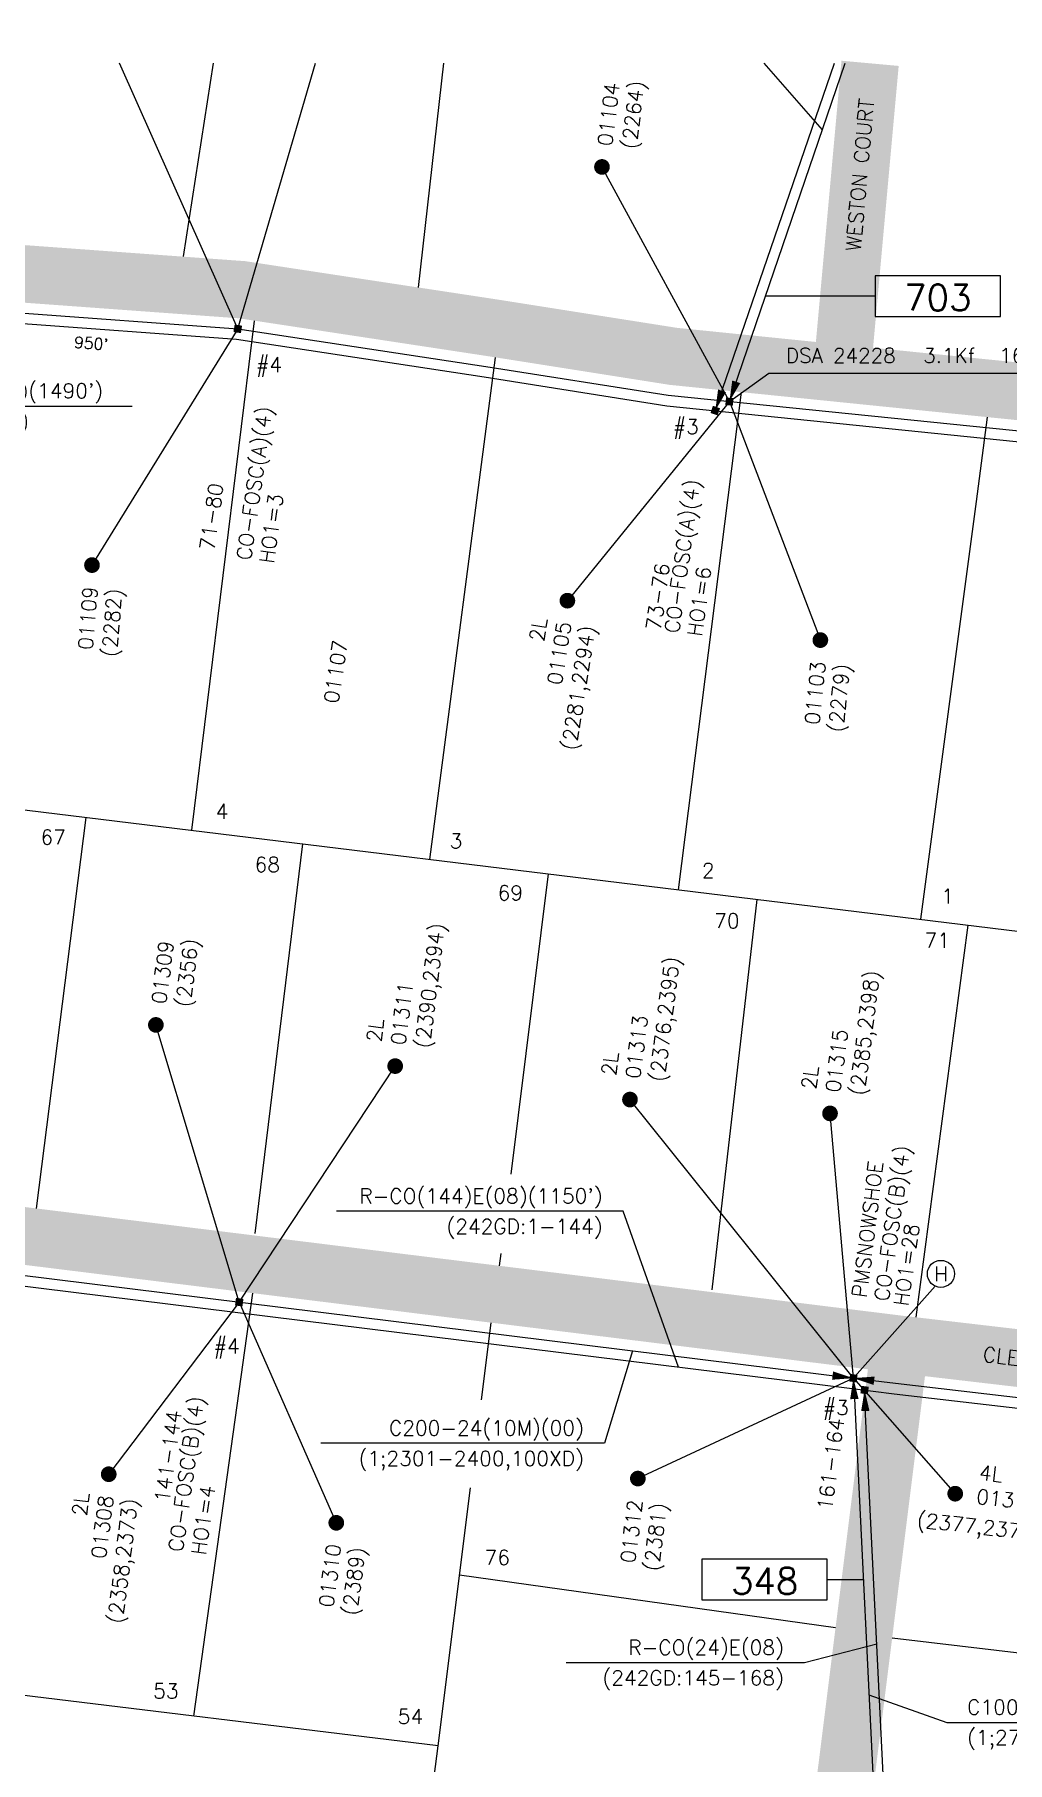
# Model space of a CAD drawing. Header units: inches. Extents: x 29 to 22121, y 36 to 12095.
# Drawn here: x 1249 to 1854, y 2607 to 3681 of the extents above; entities that cross this region are included whole.
import ezdxf
from ezdxf.enums import TextEntityAlignment as Align

# ---------------------------------------------------------------- set-up
doc = ezdxf.new("R2010")
doc.units = ezdxf.units.IN
doc.header["$MEASUREMENT"] = 0
doc.linetypes.add('DASHDOT', pattern=[1, 0.5, -0.25, 0, -0.25])
for name, color, linetype in [('CNOPP', 3, 'Continuous'), ('ECNT', 3, 'Continuous'), ('EPLNT', 50, 'Continuous'), ('ERTE', 7, 'Continuous'), ('ETERM', 3, 'Continuous'), ('FOSCINFO', 142, 'Continuous'), ('HO', 142, 'Continuous'), ('KF24', 3, 'Continuous'), ('PCNT', 1, 'Continuous'), ('PONFOEX', 142, 'Continuous'), ('PROPERTY', 6, 'Continuous'), ('PRTE', 3, 'Continuous'), ('ROADCL', 250, 'Continuous'), ('SUBINFO', 3, 'Continuous'), ('SUBS', 7, 'Continuous'), ('TRANSTEXT', 3, 'Continuous')]:
    doc.layers.add(name, color=color, linetype=linetype)
doc.styles.add('SIMP1', font='simplex.shx', dxfattribs={"height": 102})
doc.styles.add('SIMP2', font='SIMPLEX.shx', dxfattribs={"height": 180})
doc.styles.add('SIMP5', font='SIMPLEX.shx', dxfattribs={"height": 78})
doc.styles.add('SYMETEO3', font='SYMETEO.shx', dxfattribs={"height": 0.1326})
doc.linetypes.add('AERIALE', pattern='A,0.0001,["l",SYMETEO3,S=1,R=0,X=0,Y=-0.07577],-0.177,["o",SYMETEO3,S=1,R=0,X=0,Y=-0.0377],-0.177', length=0.3541)

# ---------------------------------------------------------------- blocks, each defined once
blk = doc.blocks.new('EDOTF')
at = {"layer": 'ETERM', "color": 3, "const_width": 0.0432}
blk.add_lwpolyline([(-0.0216, 0), (0.0216, 0)], dxfattribs=at)
blk = doc.blocks.new('RE-WSARF')
at = {"layer": 'SUBS', "const_width": 0.045}
blk.add_lwpolyline([(0.0225, 0, 1), (-0.0225, 0, 1)], format="xyb", close=True, dxfattribs=at)
at = {"layer": 'CNOPP', "style": 'SIMP1', "flags": 1}
for tag, p in [('PED', (-0.1226, 0.6018)), ('ROUTE#', (-0.1226, 0.4622))]:
    blk.add_attdef(tag, p, '', height=0.085, rotation=180, dxfattribs=at)
at = {"layer": 'CNOPP', "style": 'SIMP1'}
blk.add_attdef('CUST#', (-0.1226, 0.0435), '', height=0.085, rotation=180, dxfattribs=at)
at = {"layer": 'ECNT', "style": 'SIMP1'}
blk.add_attdef('ECNT', (-0.1226, 0.183), '', height=0.085, rotation=180, dxfattribs=at)
at = {"layer": 'PCNT', "style": 'SIMP1'}
blk.add_attdef('PCNT', (-0.1226, 0.3226), '', height=0.085, rotation=180, dxfattribs=at)
at = {"layer": 'SUBINFO', "style": 'SIMP1'}
blk.add_attdef('#L', (-0.1226, -0.0961), '', height=0.085, rotation=180, dxfattribs=at)
blk = doc.blocks.new('RE-WSALF')
at = {"layer": 'SUBS', "const_width": 0.045}
blk.add_lwpolyline([(-0.0225, 0, 1), (0.0225, 0, 1)], format="xyb", close=True, dxfattribs=at)
at = {"layer": 'CNOPP', "style": 'SIMP1'}
blk.add_attdef('CUST#', text='', height=0.085, dxfattribs=at).set_placement((-0.1226, -0.0435), align=Align.RIGHT)
at = {"layer": 'CNOPP', "style": 'SIMP1', "flags": 1}
for tag, p in [('ROUTE#', (-0.1226, -0.4622)), ('PED', (-0.1226, -0.6018))]:
    blk.add_attdef(tag, text='', height=0.085, dxfattribs=at).set_placement(p, align=Align.RIGHT)
at = {"layer": 'ECNT', "style": 'SIMP1'}
blk.add_attdef('ECNT', text='', height=0.085, dxfattribs=at).set_placement((-0.1226, -0.183), align=Align.RIGHT)
at = {"layer": 'PCNT', "style": 'SIMP1'}
blk.add_attdef('PCNT', text='', height=0.085, dxfattribs=at).set_placement((-0.1226, -0.3226), align=Align.RIGHT)
at = {"layer": 'SUBINFO', "style": 'SIMP1'}
blk.add_attdef('#L', text='', height=0.085, dxfattribs=at).set_placement((-0.1226, 0.0961), align=Align.RIGHT)
blk = doc.blocks.new('SSID')
at = {"color": 0, "style": 'SIMP1', "flags": 1}
blk.add_attdef('ROUTE', text='', height=0.085, dxfattribs=at).set_placement((0, 0.1457), align=Align.MIDDLE_CENTER)
at = {"color": 0, "style": 'SIMP1'}
blk.add_attdef('TELCO', text='', height=0.085, dxfattribs=at).set_placement((0, 0), align=Align.MIDDLE)
blk = doc.blocks.new('ARROW')
blk.add_lwpolyline([(0, 0, 0, 0.048, 0), (0.12, 0, 0.048, 0.048, 0)], format="xyseb")
blk = doc.blocks.new('DSGE')
at = {"layer": 'EPLNT', "color": 3, "style": 'SIMP1'}
for tag, p in [('FACILITY', (0, 0.0873)), ('EXCNT', (0, -0.0873)), ('COUNT', (0, -0.2313))]:
    blk.add_attdef(tag, text='', height=0.084, dxfattribs=at).set_placement(p, align=Align.MIDDLE_CENTER)
blk = doc.blocks.new('ROUTEF')
at = {"layer": 'ERTE', "style": 'SIMP2'}
blk.add_attdef('RTNO', text='', height=0.15, dxfattribs=at).set_placement((0, 0.1083), align=Align.MIDDLE)
at = {"layer": 'PRTE', "style": 'SIMP1'}
blk.add_attdef('PROUTE', text='', height=0.085, dxfattribs=at).set_placement((-0.0081, 0.3103), align=Align.MIDDLE)
blk = doc.blocks.new('KF24')
at = {"layer": 'KF24', "color": 3, "style": 'SIMP1'}
for tag, p in [('DSA', (-1.0288, 0.2026)), ('CO-DSA', (-1.0288, 0.06))]:
    blk.add_attdef(tag, text='', height=0.084, dxfattribs=at).set_placement(p, align=Align.CENTER)
for tag, p in [('DSAKF', (-0.1488, 0.2026)), ('DSARES', (0.5408, 0.2026)), ('DSADB', (1.2808, 0.2026)), ('COKF', (-0.1488, 0.06)), ('CORES', (0.5408, 0.06)), ('CODB', (1.2808, 0.06))]:
    blk.add_attdef(tag, text='', height=0.084, dxfattribs=at).set_placement(p, align=Align.RIGHT)
blk = doc.blocks.new('DSGPONE')
at = {"layer": 'PONFOEX', "color": 143, "style": 'SIMP1'}
for tag, p in [('FACILITY', (0, 0.0873)), ('EXCNT', (0, -0.0873)), ('COUNT', (0, -0.2313))]:
    blk.add_attdef(tag, text='', height=0.084, dxfattribs=at).set_placement(p, align=Align.MIDDLE_CENTER)
blk = doc.blocks.new('PONEdotf')
at = {"layer": 'PONFOEX', "linetype": 'Continuous', "const_width": 0.0432}
blk.add_lwpolyline([(-0.0216, 0), (0.0216, 0)], dxfattribs=at)

msp = doc.modelspace()

# ---------------------------------------------------------------- linework, layer by layer
at = {"layer": 'EPLNT', "flags": 128}
for points in [[(368.5, 3662.7), (552.4, 3596.4), (605.7, 3596.2), (734.3, 3580.9), (752.4, 3578.7), (832.4, 3568.6), (996.2, 3537.1), (1234.5, 3508.1), (1375.6, 3497.7), (1529.8, 3474.3), (1643.1, 3456.4), (2236, 3396.2), (2439.3, 3280.7)], [(1681.1, 3452.5), (1753.1, 3662.7)], [(628.8, 2985.2), (668, 2980.7), (1758.1, 2845.7)], [(1758.1, 2845.7), (1772.4, 2553.3), (1644.3, 1530.8)], [(1758.1, 2845.7), (1784.2, 2842.5), (2362.6, 2775)]]:
    msp.add_lwpolyline(points, dxfattribs=at)
at = {"layer": 'EPLNT', "color": 3, "linetype": 'Continuous'}
for points in [[(1739, 3621.4), (1702.7, 3662.7)], [(1620.8, 2862.7), (1603.4, 2805.2), (1427.3, 2805.2)], [(1767.7, 2648.9), (1816.1, 2631.8), (1985.2, 2631.8)]]:
    msp.add_lwpolyline(points, dxfattribs=at)
at = {"layer": 'ERTE', "linetype": 'Continuous', "flags": 128}
for points in [[(1771.6, 3505.4), (1849.5, 3505.4), (1849.5, 3530.7), (1771.6, 3530.7)], [(1664, 2707.9), (1741.9, 2707.9), (1741.9, 2733.2), (1664, 2733.2)]]:
    msp.add_lwpolyline(points, close=True, dxfattribs=at)
for points in [[(1771.6, 3518.1), (1703.5, 3518.1)], [(1741.9, 2720.5), (1764.2, 2720.5)]]:
    msp.add_lwpolyline(points, dxfattribs=at)
at = {"layer": 'ETERM', "linetype": 'AERIALE', "flags": 128}
for points in [[(1375.6, 3497.7), (1302.2, 3662.7)], [(1375.6, 3497.7), (1423.8, 3662.7)], [(1681.1, 3452.5), (1601.9, 3598.3)], [(1375.6, 3497.7), (1285, 3350.9)], [(1681.1, 3452.5), (1580.4, 3328.8)], [(1681.1, 3452.5), (1737.6, 3304.3)], [(1376.5, 2892.9), (1324.7, 3065.2)], [(1376.5, 2892.9), (1473.4, 3039.6)], [(1758.1, 2845.7), (1619.3, 3018.8)], [(1758.1, 2845.7), (1743.6, 3010.2)], [(1376.5, 2892.9), (1295.4, 2786)], [(1376.5, 2892.9), (1436.8, 2755.8)], [(1758.1, 2845.7), (1624.2, 2783.3)], [(1758.1, 2845.7), (1821.4, 2773.9)]]:
    msp.add_lwpolyline(points, dxfattribs=at)
at = {"layer": 'KF24', "flags": 128}
for points in [[(1681.1, 3452.5), (1705.6, 3470.1), (1930.5, 3470.1)], [(1758.9, 2846.5), (1808.9, 2902.9)]]:
    msp.add_lwpolyline(points, dxfattribs=at)
at = {"layer": 'KF24'}
msp.add_circle((1812.5, 2910.5), 8.4, dxfattribs=at)
at = {"layer": 'PONFOEX', "flags": 128}
for points in [[(1672.3, 3446.9), (1746.3, 3662.7)], [(748, 3572.7), (751.6, 3572.2), (831.3, 3562.2), (995.2, 3530.7), (1233.8, 3501.6), (1374.9, 3491.3), (1528.8, 3467.9), (1642.3, 3449.9), (2212.2, 3391.7), (2229.5, 3396.9)], [(636.2, 2977.8), (667.2, 2974.2), (1757.3, 2839.2), (1783.4, 2836), (2010.3, 2809.6), (1986.6, 2782.3)], [(1650.8, 1530.8), (1778.9, 2553), (1765.3, 2831.7), (1765.1, 2838.3)]]:
    msp.add_lwpolyline(points, dxfattribs=at)
at = {"layer": 'PONFOEX', "color": 143, "linetype": 'Continuous'}
for points in [[(1128.7, 3514.4), (1135.9, 3449.7), (1309.9, 3449.7)], [(1649.5, 2852.6), (1615, 2949.4), (1436.9, 2949.4)], [(1772.7, 2680.3), (1727.8, 2668.9), (1579.7, 2668.9)]]:
    msp.add_lwpolyline(points, dxfattribs=at)
at = {"layer": 'PROPERTY', "flags": 128}
for points in [[(1360.3, 3662.7), (1341.6, 3542.6)], [(1503.4, 3662.7), (1487.7, 3523.4)], [(1347, 3186.1), (1385.9, 3502.7)], [(1494.9, 3168), (1535.7, 3480)], [(1649.5, 3149.2), (1688.7, 3458.3)], [(1834.6, 3390.4), (1841.5, 3442.8)], [(1800.1, 3130.8), (1834.6, 3390.4)], [(719, 3262.8), (2258.5, 3074.8)], [(1281.1, 3194.1), (1250.3, 2951.1)], [(1415.8, 3177.7), (1386.2, 2935.5)], [(1568.5, 3159.1), (1545.2, 2972.5)], [(1698.1, 3143.2), (1670.2, 2900.6)], [(1829.2, 3127.2), (1796.9, 2883.5)], [(1539, 2923.2), (1538.1, 2915.5)], [(1348.3, 2635.6), (1384.9, 2898.5)], [(1527.1, 2832.2), (1533.1, 2880.1)], [(1500.1, 2617.2), (1520.2, 2777.5)], [(1513.4, 2723.4), (1747, 2690.7)], [(1782.3, 2684.4), (2369.2, 2615)]]:
    msp.add_lwpolyline(points, dxfattribs=at)
at = {"layer": 'PROPERTY'}
msp.add_lwpolyline([(1359.6, 1530.8), (1500.1, 2617.2), (651.8, 2720.3)], dxfattribs=at)
at = {"layer": 'ROADCL', "const_width": 35.7, "flags": 128}
for points in [[(1752.3, 3484.5), (1768.5, 3662.7)], [(46.4, 3077), (352.8, 3039.1), (468.5, 3028.1), (670.9, 3004.9), (1787.1, 2866.7), (2416.2, 2793.3)], [(1787.1, 2866.7), (1619.7, 1530.8)]]:
    msp.add_lwpolyline(points, dxfattribs=at)
msp.add_lwpolyline([(390.2, 3636.2), (506.4, 3620.9), (607.2, 3620.6), (737.3, 3605.1), (836.2, 3592.7), (1000, 3561.2), (1236.8, 3532.3), (1378.3, 3522), (1533.5, 3498.4), (1646.3, 3480.6), (2057.1, 3438.9, -0.068649), (2168.3, 3402.2), (2265.2, 3354.7, 0.067788), (2337.2, 3328.2), (2499.1, 3302.5), (2850.7, 3248), (3052.8, 3225.5)], format="xyb", dxfattribs=at)

# ---------------------------------------------------------------- block references
at = {"layer": 'EPLNT'}
for p, xscale, yscale, zscale, rotation in [((1681.1, 3452.5), 108.3172554992356, 108.3172554992356, 108.3172554992356, 71.077676842626), ((1758.1, 2845.7), 108.3172554992396, 108.3172554992396, 108.3172554992396, 172.9422836790943), ((1758.1, 2845.7), 108.3172554992394, 108.3172554992394, 108.3172554992394, 352.9422866413054), ((1758.1, 2845.7), 108.3172554992388, 108.3172554992388, 108.3172554992388, 272.7920095387398)]:
    msp.add_blockref('ARROW', p, dxfattribs=dict(at, xscale=xscale, yscale=yscale, zscale=zscale, rotation=rotation))
at = {"layer": 'EPLNT', "color": 3, "linetype": 'Continuous'}
ref = msp.add_blockref('DSGE', (1603.4, 2805.2), dxfattribs=dict(at, xscale=108.3172554992398, yscale=108.3172554992398, zscale=108.3172554992398))
ref.add_attrib('FACILITY', 'C200-24(10M)(00)', dxfattribs={"color": 3, "height": 9.207, "style": 'SIMP1'}).set_placement((1590.7, 2810.1), align=Align.RIGHT)
ref.add_attrib('EXCNT', '(1;2301-2400,100XD)', dxfattribs={"color": 3, "height": 9.207, "style": 'SIMP1'}).set_placement((1590.7, 2791.2), align=Align.RIGHT)
ref = msp.add_blockref('DSGE', (1816.1, 2631.8), dxfattribs=dict(at, xscale=108.3172554992398, yscale=108.3172554992398, zscale=108.3172554992398))
ref.add_attrib('FACILITY', 'C100-24(10M)(00)', (1828.8, 2636.7), dxfattribs={"color": 3, "linetype": 'Continuous', "height": 9.207, "style": 'SIMP1'})
ref.add_attrib('EXCNT', '(1;2701-2750,50XD)', (1828.8, 2617.8), dxfattribs={"color": 3, "linetype": 'Continuous', "height": 9.207, "style": 'SIMP1'})
at = {"layer": 'ERTE', "linetype": 'Continuous', "xscale": 108.3172554992398, "yscale": 108.3172554992398, "zscale": 108.3172554992398}
for p, values in [((1810.6, 3505.4), {'RTNO': '703'}), ((1703, 2707.9), {'RTNO': '348'})]:
    msp.add_blockref('ROUTEF', p, dxfattribs=at).add_auto_attribs(values)
at = {"layer": 'ETERM'}
for p, xscale, yscale, zscale, rotation in [((1375.6, 3497.7), 108.3172554992405, 108.3172554992405, 108.3172554992405, 351.4843871053615), ((1681.1, 3452.5), 108.3172554992395, 108.3172554992395, 108.3172554992395, 354.2024730209368), ((1376.5, 2892.9), 108.3172554992397, 108.3172554992397, 108.3172554992397, 352.9422837349349), ((1758.1, 2845.7), 108.3172554992401, 108.3172554992401, 108.3172554992401, 352.9422837521128)]:
    msp.add_blockref('EDOTF', p, dxfattribs=dict(at, xscale=xscale, yscale=yscale, zscale=zscale, rotation=rotation))
at = {"layer": 'ETERM', "xscale": 108.3172554992398, "yscale": 108.3172554992398, "zscale": 108.3172554992398}
for p, values in [((1395, 3474.8), {'TELCO': '#4'}), ((1654, 3436.3), {'TELCO': '#3'}), ((1368.7, 2865), {'TELCO': '#4'}), ((1747.2, 2826.8), {'TELCO': '#3'})]:
    msp.add_blockref('SSID', p, dxfattribs=at).add_auto_attribs(values)
at = {"layer": 'KF24'}
ref = msp.add_blockref('KF24', (1818.1, 3470.1), dxfattribs=dict(at, xscale=108.3172554992398, yscale=108.3172554992398, zscale=108.3172554992398))
ref.add_attrib('CODB', '1.4dB', dxfattribs={"color": 3, "height": 9.1, "style": 'SIMP1'}).set_placement((1924, 3476.6), align=Align.RIGHT)
ref.add_attrib('CORES', '161%%127', dxfattribs={"color": 3, "height": 9.1, "style": 'SIMP1'}).set_placement((1876.8, 3476.6), align=Align.RIGHT)
ref.add_attrib('CO-DSA', 'DSA 24228', dxfattribs={"color": 3, "height": 9.1, "style": 'SIMP1'}).set_placement((1750.3, 3476.6), align=Align.CENTER)
ref.add_attrib('COKF', '3.1Kf', dxfattribs={"color": 3, "height": 9.1, "style": 'SIMP1'}).set_placement((1833.9, 3476.6), align=Align.RIGHT)
at = {"layer": 'PONFOEX', "color": 143, "linetype": 'Continuous'}
ref = msp.add_blockref('DSGPONE', (1135.9, 3449.7), dxfattribs=dict(at, xscale=108.3172554992398, yscale=108.3172554992398, zscale=108.3172554992398))
ref.add_attrib('FACILITY', "R-CO(24)E(08)(1490')", (1148.7, 3454.6), dxfattribs={"color": 143, "height": 9.207, "style": 'SIMP1'})
ref.add_attrib('EXCNT', '(242GD:61-84)', (1148.7, 3435.7), dxfattribs={"color": 143, "height": 9.207, "style": 'SIMP1'})
at = {"layer": 'PONFOEX', "xscale": 108.3172554992391, "yscale": 108.3172554992391, "zscale": 108.3172554992391, "rotation": 71.07767744420056}
msp.add_blockref('ARROW', (1672.3, 3446.9), dxfattribs=at)
at = {"layer": 'PONFOEX', "color": 0, "xscale": 108.3172554992425, "yscale": 108.3172554992425, "zscale": 108.3172554992425, "rotation": 71.07767679045678}
msp.add_blockref('PONEdotf', (1672.3, 3446.9), dxfattribs=at)
at = {"layer": 'PONFOEX', "color": 143, "linetype": 'Continuous'}
ref = msp.add_blockref('DSGPONE', (1615, 2949.4), dxfattribs=dict(at, xscale=108.3172554992398, yscale=108.3172554992398, zscale=108.3172554992398))
ref.add_attrib('FACILITY', "R-CO(144)E(08)(1150')", dxfattribs={"color": 143, "linetype": 'Continuous', "height": 9.207, "style": 'SIMP1'}).set_placement((1602.3, 2954.3), align=Align.RIGHT)
ref.add_attrib('EXCNT', '(242GD:1-144)', dxfattribs={"color": 143, "linetype": 'Continuous', "height": 9.207, "style": 'SIMP1'}).set_placement((1602.3, 2935.4), align=Align.RIGHT)
at = {"layer": 'PONFOEX', "linetype": 'Continuous'}
for name, xscale, yscale, zscale, rotation in [('PONEdotf', 108.3172554992398, 108.3172554992398, 108.3172554992398, 172.9422837367439), ('ARROW', 108.3172554992442, 108.3172554992442, 108.3172554992442, 271.9525659671263)]:
    msp.add_blockref(name, (1765.1, 2838.3), dxfattribs=dict(at, xscale=xscale, yscale=yscale, zscale=zscale, rotation=rotation))
at = {"layer": 'PONFOEX', "color": 143, "linetype": 'Continuous'}
ref = msp.add_blockref('DSGPONE', (1727.8, 2668.9), dxfattribs=dict(at, xscale=108.3172554992398, yscale=108.3172554992398, zscale=108.3172554992398))
ref.add_attrib('FACILITY', 'R-CO(24)E(08)', dxfattribs={"color": 143, "linetype": 'Continuous', "height": 9.207, "style": 'SIMP1'}).set_placement((1715, 2673.8), align=Align.RIGHT)
ref.add_attrib('EXCNT', '(242GD:145-168)', dxfattribs={"color": 143, "linetype": 'Continuous', "height": 9.207, "style": 'SIMP1'}).set_placement((1715, 2654.9), align=Align.RIGHT)
at = {"layer": 'SUBS'}
for name, p, xscale, yscale, zscale, rotation, values in [('RE-WSARF', (1601.9, 3598.3), 108.3172554992353, 108.3172554992353, 108.3172554992353, 262.9795359777934, {'CUST#': '01104', 'ECNT': '(2264)'}), ('RE-WSALF', (1285, 3350.9), 108.3172554992429, 108.3172554992429, 108.3172554992429, 85.37205879995545, {'CUST#': '01109', 'ECNT': '(2282)'}), ('RE-WSALF', (1580.4, 3328.8), 108.317255499242, 108.317255499242, 108.317255499242, 81.00622191321067, {'CUST#': '01105', 'ECNT': '(2281,2294)', '#L': '2L'}), ('RE-WSALF', (1737.6, 3304.3), 108.317255499244, 108.317255499244, 108.317255499244, 84.20247301871906, {'CUST#': '01103', 'ECNT': '(2279)'}), ('RE-WSARF', (1473.4, 3039.6), 108.3172554992387, 108.3172554992387, 108.3172554992387, 262.9422837342661, {'CUST#': '01311', 'ECNT': '(2390,2394)', '#L': '2L'}), ('RE-WSARF', (1324.7, 3065.2), 108.3172554992364, 108.3172554992364, 108.3172554992364, 262.9422837343214, {'CUST#': '01309', 'ECNT': '(2356)'}), ('RE-WSARF', (1619.3, 3018.8), 108.3172554992362, 108.3172554992362, 108.3172554992362, 262.9422837342317, {'CUST#': '01313', 'ECNT': '(2376,2395)', '#L': '2L'}), ('RE-WSARF', (1743.6, 3010.2), 108.3172554992425, 108.3172554992425, 108.3172554992425, 262.9422837342049, {'CUST#': '01315', 'ECNT': '(2385,2398)', '#L': '2L'}), ('RE-WSALF', (1295.4, 2786), 108.317255499235, 108.317255499235, 108.317255499235, 82.94228373428207, {'CUST#': '01308', 'ECNT': '(2358,2373)', '#L': '2L'}), ('RE-WSALF', (1624.2, 2783.3), 108.3172554992398, 108.3172554992398, 108.3172554992398, 82.9422837343069, {'CUST#': '01312', 'ECNT': '(2381)'}), ('RE-WSALF', (1436.8, 2755.8), 108.3172554992414, 108.3172554992414, 108.3172554992414, 82.9422837342545, {'CUST#': '01310', 'ECNT': '(2389)'})]:
    msp.add_blockref(name, p, dxfattribs=dict(at, xscale=xscale, yscale=yscale, zscale=zscale, rotation=rotation)).add_auto_attribs(values)
ref = msp.add_blockref('RE-WSARF', (1821.4, 2773.9), dxfattribs=dict(at, xscale=108.3172554992394, yscale=108.3172554992394, zscale=108.3172554992394, rotation=173.6062672762244))
ref.add_attrib('CUST#', '01314', (1834.1, 2767.7), dxfattribs={"layer": 'CNOPP', "height": 9.21, "rotation": 353.6063, "style": 'SIMP1'})
ref.add_attrib('ECNT', '(2377,2378,2380,2397)', (1797.2, 2753.2), dxfattribs={"layer": 'ECNT', "height": 9.207, "rotation": 353.6063, "style": 'SIMP1'})
ref.add_attrib('#L', '4L', (1835.8, 2782.7), dxfattribs={"layer": 'SUBINFO', "height": 9.21, "rotation": 353.6063, "style": 'SIMP1'})

# ---------------------------------------------------------------- texts
at = {"layer": 'FOSCINFO', "style": 'SIMP1'}
for s, height, rotation, p in [('CO-FOSC(A)(4)', 9.207, 82.1004, (1383.8, 3353.5)), ('71-80', 9.21, 82.1004, (1361, 3359.6)), ('CO-FOSC(A)(4)', 9.207, 82.1004, (1649.7, 3308.2)), ('73-76', 9.21, 82.1004, (1638.4, 3309.9)), ('CO-FOSC(B)(4)', 9.207, 82.1366, (1780.1, 2893.1)), ('PMSNOWSHOE', 9.21, 82.91, (1766.3, 2895.3)), ('141-144', 9.21, 82.1366, (1333, 2768)), ('CO-FOSC(B)(4)', 9.207, 82.1366, (1341.4, 2737.3)), ('161-164', 9.21, 82.1366, (1744.7, 2763.1))]:
    msp.add_text(s, height=height, rotation=rotation, dxfattribs=at).set_placement(p)
at = {"layer": 'HO', "style": 'SIMP1'}
for s, rotation, p in [('HO1=3', 82.1004, (1398, 3351.5)), ('HO1=6', 82.1004, (1664, 3306.2)), ('HO1=28', 82.1366, (1792.2, 2890.1)), ('HO1=4', 82.1366, (1355.7, 2735.3))]:
    msp.add_text(s, height=9.21, rotation=rotation, dxfattribs=at).set_placement(p)
at = {"layer": 'KF24', "style": 'SIMP1'}
msp.add_text('H', height=9.21, dxfattribs=at).set_placement((1812.5, 2910.5), align=Align.MIDDLE_CENTER)
at = {"layer": 'PONFOEX', "color": 143, "style": 'SIMP5'}
msp.add_text("950'", height=7.04, rotation=355.8107, dxfattribs=at).set_placement((1284.1, 3483.1), align=Align.BOTTOM_CENTER)
at = {"layer": 'PROPERTY', "style": 'SIMP1'}
for s, p in [('4', (1365.8, 3197.9)), ('67', (1260.9, 3181.9)), ('3', (1511.2, 3179.5)), ('68', (1393.9, 3164.8)), ('2', (1667.9, 3161.1)), ('69', (1544.9, 3147.2)), ('1', (1816.7, 3145.2)), ('70', (1679.5, 3129.9)), ('71', (1810.2, 3117.7)), ('76', (1536.8, 2734.3)), ('53', (1330.9, 2651.3)), ('54', (1482.9, 2635.5))]:
    msp.add_text(s, height=9.21, dxfattribs=at).set_placement(p, align=Align.MIDDLE)
at = {"layer": 'SUBS', "color": 3, "linetype": 'Continuous', "style": 'SIMP1'}
msp.add_text('01107', height=9.21, rotation=81.4945, dxfattribs=at).set_placement((1438.1, 3264.5))
at = {"layer": 'TRANSTEXT', "style": 'SIMP1'}
msp.add_text('WESTON COURT', height=9.207, rotation=84.8144, dxfattribs=at).set_placement((1762.2, 3593.4), align=Align.MIDDLE_CENTER)
at = {"layer": 'TRANSTEXT', "linetype": 'DASHDOT', "style": 'SIMP1'}
msp.add_text('CLEARVIEW  DRIVE', height=9.207, rotation=353.35, dxfattribs=at).set_placement((1894.3, 2854.2), align=Align.MIDDLE_CENTER)

doc.saveas('drawing.dxf')
